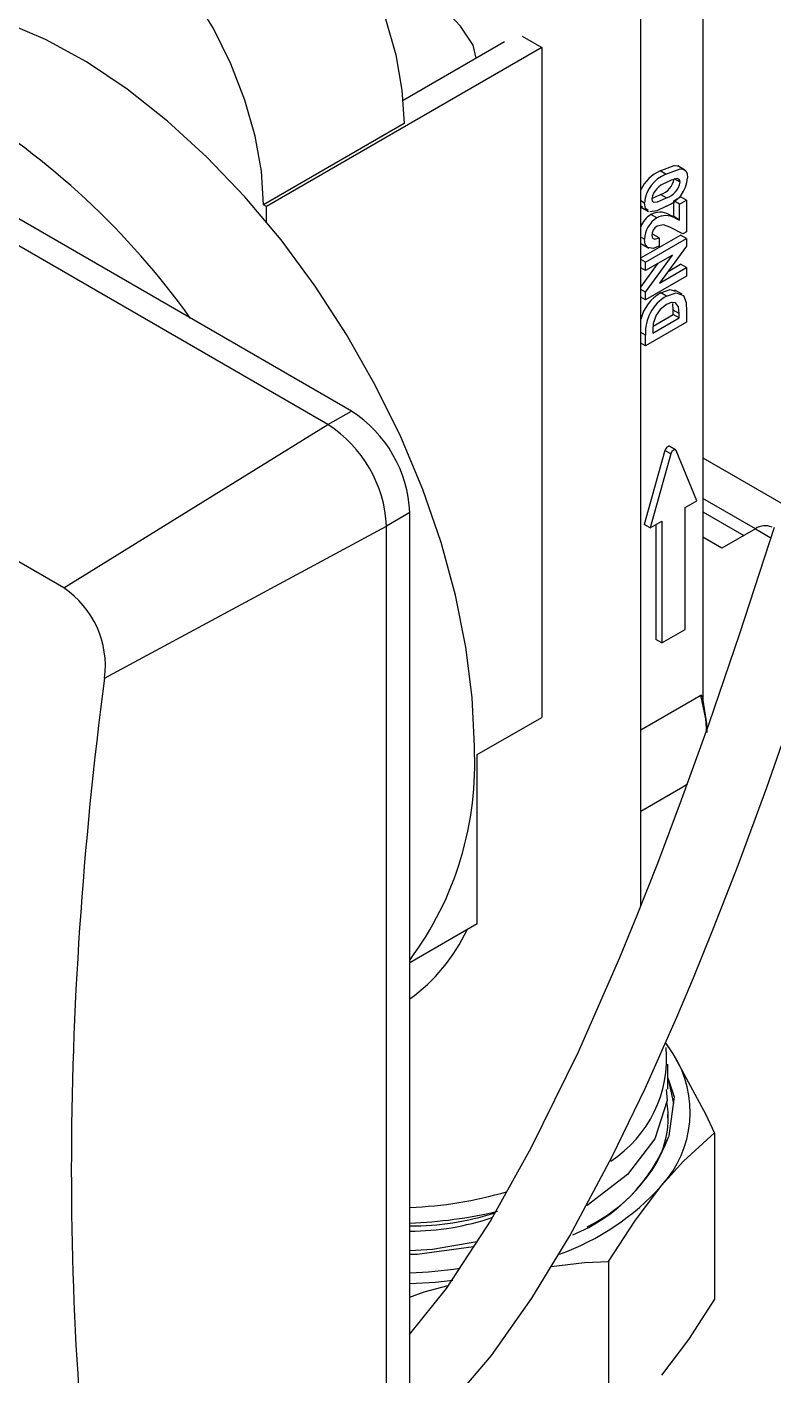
# Model space of a CAD drawing. Header units: millimetres. Extents: x 75 to 2075, y 25 to 1460.
# Drawn here: x 1711.8 to 1786.9, y 509.8 to 645.3 of the extents above; entities that cross this region are included whole.
import ezdxf

# ---------------------------------------------------------------- set-up
doc = ezdxf.new("R2010")
doc.units = ezdxf.units.MM
doc.header["$LTSCALE"] = 5

msp = doc.modelspace()

# ---------------------------------------------------------------- linework, layer by layer
at = {"color": 7, "linetype": 'Continuous', "lineweight": 25}
for p, q in [((1773.566, 557.019), (1773.566, 678.409)), ((1744.441, 606.723), (1640.732, 666.593)), ((1779.797, 666.815), (1779.797, 577.672)), ((1742.084, 605.363), (1638.375, 665.233)), ((1715.501, 588.944), (1611.792, 648.814)), ((1761.631, 644.422), (1763.592, 643.29)), ((1763.592, 643.29), (1735.897, 627.302)), ((1759.84, 643.845), (1749.642, 637.958)), ((1763.592, 643.29), (1763.592, 575.925)), ((1749.745, 635.636), (1735.602, 627.472)), ((1776.098, 630.532), (1775.508, 630.872)), ((1778.01, 630.956), (1777.274, 631.382)), ((1777.524, 629.744), (1776.935, 630.084)), ((1773.928, 627.647), (1773.566, 627.856)), ((1774.668, 628.094), (1775.556, 628.518)), ((1776.145, 628.178), (1775.556, 628.518)), ((1776.882, 627.879), (1777.569, 628.276)), ((1776.882, 626.276), (1776.882, 627.879)), ((1777.471, 627.539), (1776.882, 627.879)), ((1777.471, 627.539), (1778.158, 627.936)), ((1778.158, 627.936), (1777.569, 628.276)), ((1778.158, 627.936), (1778.158, 624.76)), ((1735.897, 627.302), (1735.602, 627.472)), ((1735.897, 625.757), (1735.897, 627.302)), ((1773.721, 627.231), (1773.566, 627.345)), ((1773.613, 627.218), (1774.35, 626.793)), ((1775.165, 626.146), (1774.576, 626.487)), ((1776.388, 626.488), (1776.882, 626.276)), ((1776.978, 626.148), (1776.388, 626.488)), ((1777.471, 625.936), (1776.882, 626.276)), ((1777.471, 625.936), (1777.471, 627.539)), ((1777.783, 624.544), (1776.484, 625.204)), ((1776.978, 626.148), (1777.471, 625.936)), ((1773.566, 622.118), (1777.569, 624.429)), ((1773.928, 624.003), (1773.566, 624.212)), ((1773.631, 623.53), (1774.367, 623.105)), ((1774.034, 621.707), (1778.158, 624.089)), ((1775.409, 624.15), (1774.819, 624.49)), ((1775.409, 624.15), (1775.409, 623.295)), ((1778.158, 624.089), (1777.569, 624.429)), ((1778.158, 624.76), (1777.783, 624.544)), ((1778.158, 624.089), (1778.158, 623.313)), ((1774.034, 618.691), (1776.748, 622.419)), ((1776.748, 622.419), (1774.034, 620.852)), ((1778.158, 623.313), (1775.452, 619.595)), ((1774.034, 621.707), (1773.566, 621.977)), ((1773.566, 619.198), (1775.304, 621.586)), ((1774.034, 620.852), (1773.566, 621.122)), ((1774.034, 620.852), (1774.034, 621.707)), ((1775.452, 619.595), (1778.158, 621.157)), ((1776.307, 620.769), (1777.569, 621.498)), ((1778.158, 621.157), (1777.569, 621.498)), ((1778.158, 621.157), (1778.158, 620.302)), ((1778.158, 620.302), (1774.034, 617.921)), ((1774.034, 618.691), (1773.566, 618.961)), ((1774.034, 617.921), (1773.566, 618.191)), ((1774.034, 617.921), (1774.034, 618.691)), ((1776.154, 618.29), (1775.565, 618.63)), ((1777.735, 618.466), (1776.999, 618.891)), ((1776.829, 616.876), (1776.775, 617.553)), ((1776.829, 616.429), (1776.829, 616.876)), ((1777.418, 616.535), (1776.829, 616.876)), ((1778.158, 616.755), (1778.158, 615.661)), ((1778.158, 615.661), (1774.034, 613.28)), ((1774.774, 614.563), (1777.418, 616.089)), ((1774.801, 615.259), (1776.829, 616.429)), ((1777.418, 616.089), (1776.829, 616.429)), ((1777.418, 616.089), (1777.418, 616.535)), ((1774.034, 614.357), (1773.566, 614.627)), ((1774.034, 613.28), (1774.034, 614.357)), ((1774.774, 614.889), (1774.774, 614.563)), ((1774.034, 613.28), (1773.566, 613.55)), ((1742.084, 605.363), (1744.441, 606.723)), ((1715.501, 588.944), (1742.084, 605.363)), ((1775.995, 602.77), (1773.913, 595.322)), ((1776.584, 602.43), (1774.502, 594.982)), ((1776.584, 602.43), (1775.995, 602.77)), ((1777.067, 602.827), (1776.478, 603.168)), ((1779.216, 597.703), (1777.134, 602.748)), ((1779.797, 602.027), (1881.738, 543.178)), ((1785.099, 594.886), (1779.797, 597.947)), ((1750.334, 596.517), (1747.977, 595.156)), ((1750.334, 501.254), (1750.334, 596.517)), ((1778.037, 597.023), (1779.216, 597.703)), ((1778.037, 584.775), (1778.037, 597.023)), ((1779.797, 596.587), (1783.921, 594.206)), ((1719.606, 579.884), (1747.977, 595.156)), ((1747.977, 499.893), (1747.977, 595.156)), ((1774.502, 594.982), (1773.913, 595.322)), ((1774.502, 594.982), (1775.68, 595.662)), ((1775.091, 595.322), (1775.091, 583.754)), ((1775.68, 595.662), (1775.68, 583.414)), ((1781.73, 592.941), (1779.797, 594.057)), ((1785.1, 594.886), (1781.73, 592.941)), ((1785.1, 594.886), (1786.646, 593.994)), ((1775.68, 583.414), (1778.037, 584.775)), ((1775.68, 583.414), (1775.091, 583.754)), ((1773.566, 574.669), (1779.62, 578.164)), ((1757.11, 572.183), (1763.592, 575.925)), ((1757.11, 555.172), (1757.11, 572.183)), ((1773.566, 566.507), (1777.792, 568.947)), ((1757.11, 555.172), (1750.334, 551.26)), ((1776.836, 542.082), (1776.053, 543.224)), ((1776.836, 542.082), (1776.153, 543.091)), ((1776.274, 538.529), (1776.274, 541.05)), ((1776.274, 539.686), (1776.938, 537.775)), ((1776.274, 535.648), (1776.274, 536.006)), ((1780.995, 534.157), (1780.995, 517.435)), ((1770.316, 521.202), (1770.316, 504.48))]:
    msp.add_line(p, q, dxfattribs=at)
at = {"color": 7, "linetype": 'Continuous', "lineweight": 25, "flags": 128}
for points in [[(1717.556, 669.616), (1719.132, 670.332), (1721.46, 670.821), (1723.999, 670.767), (1726.692, 670.172), (1729.479, 669.048), (1732.297, 667.421), (1735.084, 665.327), (1737.777, 662.814), (1740.316, 659.936), (1742.645, 656.758), (1744.711, 653.352), (1746.468, 649.793), (1747.877, 646.161), (1748.907, 642.537), (1749.534, 639.003), (1749.745, 635.636)], [(1735.602, 627.472), (1735.392, 630.839), (1734.765, 634.373), (1733.735, 637.997), (1732.326, 641.629), (1730.569, 645.188), (1728.503, 648.594), (1726.174, 651.772), (1723.635, 654.649), (1720.942, 657.163), (1718.155, 659.257), (1715.337, 660.884), (1712.55, 662.008), (1709.857, 662.603), (1707.318, 662.657), (1704.99, 662.168), (1702.924, 661.147), (1701.166, 659.617), (1699.757, 657.612), (1698.728, 655.177), (1698.101, 652.366), (1697.89, 649.243)], [(1757.005, 642.208), (1756.691, 643.504), (1755.427, 645.419), (1753.751, 647.196), (1750.268, 650.079), (1746.176, 652.967), (1744.128, 654.309)], [(1756.816, 573.038), (1756.603, 577.918), (1755.968, 582.991), (1754.918, 588.205), (1753.462, 593.503), (1751.618, 598.829), (1749.404, 604.126), (1746.844, 609.34), (1743.964, 614.414), (1740.796, 619.294), (1737.374, 623.93), (1733.732, 628.271), (1729.911, 632.272), (1725.95, 635.89), (1721.891, 639.087), (1717.778, 641.829), (1713.654, 644.087), (1709.563, 645.837), (1705.547, 647.061), (1701.651, 647.745), (1697.915, 647.883), (1694.378, 647.472), (1691.078, 646.517), (1688.415, 645.245)], [(1775.508, 630.872), (1776.937, 631.422), (1777.248, 631.383), (1777.337, 631.322)], [(1776.098, 630.532), (1777.526, 631.082), (1777.837, 631.043), (1778.083, 630.875), (1778.224, 630.57), (1778.264, 630.175)], [(1777.24, 630.102), (1776.613, 629.944), (1776.098, 629.677)], [(1777.524, 629.744), (1777.5, 629.909), (1777.427, 630.026), (1777.24, 630.102)], [(1774.31, 626.89), (1774.036, 627.094), (1773.928, 627.647)], [(1774.668, 628.095), (1774.713, 627.868), (1774.844, 627.734), (1775.249, 627.75), (1776.145, 628.178)], [(1776.137, 627.318), (1775.187, 626.861), (1774.489, 626.758)], [(1776.484, 625.204), (1775.835, 625.441), (1775.217, 625.322)], [(1775.409, 623.295), (1774.793, 623.072), (1774.27, 623.162), (1774.009, 623.491), (1773.928, 624.003)], [(1774.668, 624.382), (1774.75, 624.112), (1774.967, 624.016), (1775.409, 624.15)], [(1775.565, 618.63), (1776.531, 618.961), (1777.032, 618.77)], [(1776.154, 618.29), (1777.12, 618.621), (1777.874, 618.334), (1778.123, 617.634), (1778.158, 616.755)], [(1776.141, 617.428), (1775.516, 616.941), (1775.104, 616.38)], [(1777.418, 616.535), (1777.364, 617.213), (1777.048, 617.626), (1776.62, 617.634), (1776.141, 617.428)], [(1775.104, 616.38), (1774.821, 615.523), (1774.774, 614.889)], [(1776.478, 603.168), (1776.436, 603.184), (1776.357, 603.182), (1776.27, 603.147), (1776.182, 603.081), (1776.103, 602.991), (1776.038, 602.884), (1775.995, 602.77)], [(1777.134, 602.748), (1777.09, 602.811), (1777.026, 602.843), (1776.946, 602.842), (1776.859, 602.807), (1776.772, 602.741), (1776.692, 602.651), (1776.628, 602.544), (1776.584, 602.43)], [(1786.979, 595.017), (1783.508, 584.339), (1780.398, 575.263), (1777.642, 567.614), (1775.232, 561.237), (1773.161, 555.994), (1771.419, 551.755), (1767.259, 542.28), (1762.511, 532.615), (1758.472, 525.388), (1753.994, 518.493), (1750.27, 513.889)], [(1750.334, 503.217), (1754.132, 506.601), (1758.54, 511.772), (1762.601, 517.526), (1766.42, 523.79), (1770.693, 531.763), (1773.993, 538.602), (1777.197, 545.789), (1778.865, 549.739), (1780.893, 554.736), (1783.346, 561.058), (1786.229, 568.875), (1789.55, 578.381), (1793.317, 589.805)], [(1779.62, 578.164), (1779.644, 578.173), (1779.67, 578.17), (1779.704, 578.146), (1779.75, 578.059), (1779.797, 577.672)], [(1780.209, 574.393), (1780.115, 575.775), (1779.62, 578.164)], [(1779.797, 577.672), (1780.182, 575.263), (1780.209, 574.393)], [(1777.792, 568.947), (1777.904, 569.013), (1778.256, 569.261)], [(1780.995, 534.157), (1780.142, 535.962), (1776.836, 542.082)], [(1776.274, 539.65), (1776.302, 539.599), (1776.843, 537.101)], [(1776.117, 538.524), (1776.207, 537.392), (1774.982, 533.563), (1772.226, 529.953), (1768.158, 526.859), (1768.032, 526.799)], [(1776.938, 537.775), (1776.38, 533.84), (1776.339, 533.725)], [(1775.655, 528.845), (1777.862, 531.316), (1780.995, 534.157)], [(1770.316, 521.202), (1772.953, 525.26), (1775.655, 528.845)], [(1757.055, 523.206), (1752.597, 522.413), (1750.334, 522.275)], [(1756.724, 522.696), (1751.068, 521.921), (1750.334, 521.92)], [(1764.54, 520.707), (1767.913, 521.128), (1770.316, 521.202)], [(1750.334, 518.998), (1752.897, 519.149), (1754.644, 519.327)], [(1750.334, 517.64), (1751.776, 518.159), (1754.193, 518.799)], [(1780.995, 517.435), (1778.357, 513.377), (1775.655, 509.792)]]:
    msp.add_lwpolyline(points, dxfattribs=at)
at = {"color": 7, "linetype": 'Continuous', "lineweight": 25}
for centre, radius, start, end in [((1663.707, 569.89), 79.354, 35.59693, 58.67579), ((1777.097, 627.299), 3.911, 113.97187, 154.54623), ((1777.304, 627.366), 3.388, 110.86072, 175.24879), ((1776.707, 627.689), 2.079, 107.05334, 168.74088), ((1774.959, 630.434), 2.006, 287.30168, 349.96668), ((1774.952, 630.421), 3.321, 290.89361, 355.75514), ((1775.548, 630.093), 2.006, 287.30168, 349.96668), ((1775.87, 624.39), 2.464, 121.69963, 159.26225), ((1775.484, 624.867), 1.857, 60.8413, 119.26857), ((1776.073, 624.526), 1.857, 60.8413, 119.26857), ((1776.581, 623.901), 2.655, 122.2327, 177.7894), ((1775.796, 624.354), 1.128, 120.88053, 178.56686), ((1777.675, 614.965), 4.23, 119.93413, 166.2888), ((1778.273, 614.61), 4.247, 119.93266, 183.4082), ((1737.54, 595.935), 12.807, 2.60548, 57.39452), ((1735.183, 594.574), 12.807, 2.60548, 57.39452), ((1786.076, 593.523), 1.677, 65.69288, 125.61758), ((1710.29, 581.123), 9.398, 352.41931, 56.32837), ((1723.837, 571.261), 33.027, 323.37387, 3.08331), ((1739.832, 562.18), 17.944, 305.82186, 334.94474), ((1763.848, 541.649), 12.318, 302.92508, 5.11841), ((1767.601, 536.235), 10.931, 317.46112, 32.34165), ((1766.895, 535.695), 9.43, 319.56202, 9.92354), ((1760.116, 539.964), 17.381, 292.35034, 338.96575), ((1760.913, 539.484), 16.466, 296.14248, 339.52774), ((1756.793, 545.828), 25.382, 289.75108, 318.00026), ((1748.827, 566.66), 40.035, 272.15626, 286.30492), ((1748.8, 570.059), 44.998, 271.95355, 283.28166), ((1750.583, 551.676), 26.877, 269.46812, 287.97149), ((1750.354, 550.048), 25.77, 269.95552, 288.68767), ((1748.635, 567.488), 47.436, 272.05273, 278.13677)]:
    msp.add_arc(centre, radius, start, end, dxfattribs=at)
msp.add_ellipse((1990.69, 678.185), major_axis=(197.63, 318.836), ratio=0.5971668, start_param=2.2186387, end_param=2.5310184, dxfattribs=at)

doc.saveas('drawing.dxf')
